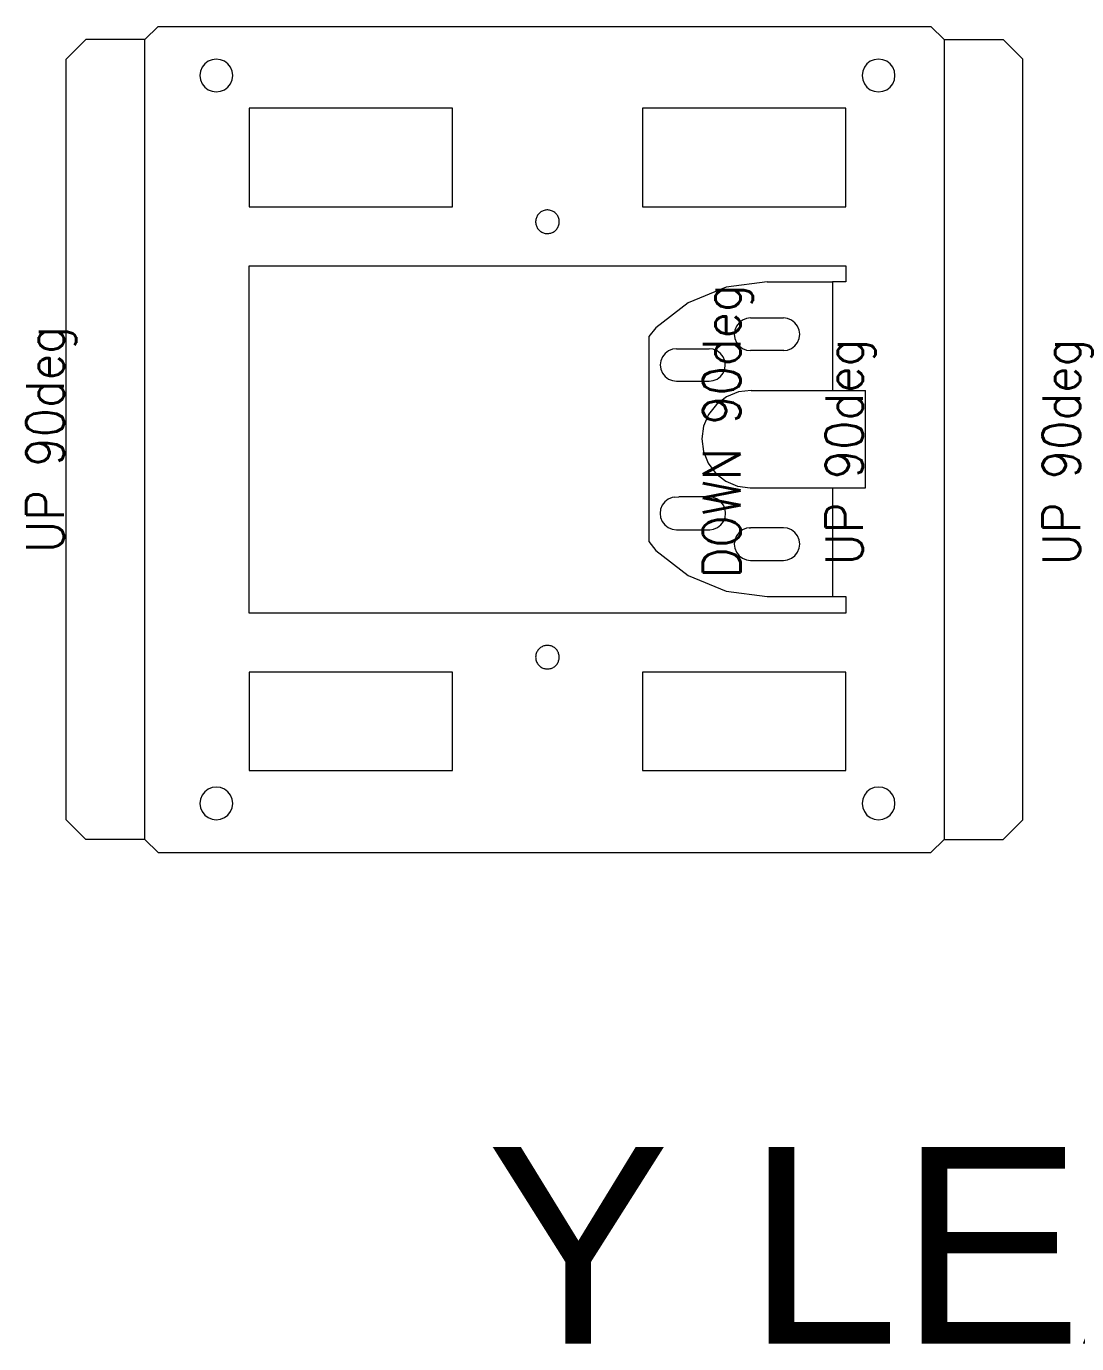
# Model space of a CAD drawing. Header units: millimetres. Extents: x 5 to 3562, y -58 to 420.
# Drawn here: x 2573.5 to 2733.7, y -57.9 to 143 of the extents above; entities that cross this region are included whole.
import ezdxf

# ---------------------------------------------------------------- set-up
doc = ezdxf.new("R2010")
doc.units = ezdxf.units.MM
doc.layers.get('0').update_dxf_attribs({"lineweight": 25, "true_color": 0xffffff})
doc.layers.add('Layer0', color=7, linetype='BYLAYER', lineweight=5, true_color=0xffffff)
doc.styles.add('textstyle16', font='')
doc.styles.add('textstyle6', font='')
doc.styles.add('textstyle7', font='')
doc.styles.add('textstyle8', font='')
doc.styles.add('textstyle9', font='')
doc.styles.get('textstyle16').set_extended_font_data('Arial')
doc.styles.get('textstyle6').set_extended_font_data('Standard')
doc.styles.get('textstyle7').set_extended_font_data('Standard')
doc.styles.get('textstyle8').set_extended_font_data('Standard')
doc.styles.get('textstyle9').set_extended_font_data('Standard')

msp = doc.modelspace()

# ---------------------------------------------------------------- linework, layer by layer
at = {"layer": 'Layer0'}
for p, q in [((2591.56, 141), (2593.56, 143)), ((2593.56, 143), (2711.44, 143)), ((2713.44, 141), (2711.44, 143)), ((2579.56, 138), (2582.56, 141)), ((2591.56, 141), (2582.56, 141)), ((2713.44, 141), (2722.44, 141)), ((2722.44, 141), (2725.44, 138)), ((2579.56, 22), (2579.56, 138)), ((2600.28, 136.75), (2600.03, 136.15)), ((2600.67, 137.27), (2600.28, 136.75)), ((2601.19, 137.67), (2600.67, 137.27)), ((2601.8, 137.91), (2601.19, 137.67)), ((2602.44, 138), (2601.8, 137.91)), ((2603.09, 137.91), (2602.44, 138)), ((2603.69, 137.67), (2603.09, 137.91)), ((2604.21, 137.27), (2603.69, 137.67)), ((2604.61, 136.75), (2604.21, 137.27)), ((2604.86, 136.15), (2604.61, 136.75)), ((2701.28, 136.75), (2701.03, 136.15)), ((2701.67, 137.27), (2701.28, 136.75)), ((2702.19, 137.67), (2701.67, 137.27)), ((2702.8, 137.91), (2702.19, 137.67)), ((2703.44, 138), (2702.8, 137.91)), ((2704.09, 137.91), (2703.44, 138)), ((2704.69, 137.67), (2704.09, 137.91)), ((2705.21, 137.27), (2704.69, 137.67)), ((2705.61, 136.75), (2705.21, 137.27)), ((2705.86, 136.15), (2705.61, 136.75)), ((2725.44, 22), (2725.44, 138)), ((2600.03, 136.15), (2599.94, 135.5)), ((2599.94, 135.5), (2600.03, 134.85)), ((2600.03, 134.85), (2600.28, 134.25)), ((2604.61, 134.25), (2604.86, 134.85)), ((2604.94, 135.5), (2604.86, 136.15)), ((2604.86, 134.85), (2604.94, 135.5)), ((2701.03, 136.15), (2700.94, 135.5)), ((2700.94, 135.5), (2701.03, 134.85)), ((2701.03, 134.85), (2701.28, 134.25)), ((2705.61, 134.25), (2705.86, 134.85)), ((2705.94, 135.5), (2705.86, 136.15)), ((2705.86, 134.85), (2705.94, 135.5)), ((2600.28, 134.25), (2600.67, 133.73)), ((2600.67, 133.73), (2601.19, 133.33)), ((2601.19, 133.33), (2601.8, 133.09)), ((2601.8, 133.09), (2602.44, 133)), ((2602.44, 133), (2603.09, 133.09)), ((2603.09, 133.09), (2603.69, 133.33)), ((2603.69, 133.33), (2604.21, 133.73)), ((2604.21, 133.73), (2604.61, 134.25)), ((2701.28, 134.25), (2701.67, 133.73)), ((2701.67, 133.73), (2702.19, 133.33)), ((2702.19, 133.33), (2702.8, 133.09)), ((2702.8, 133.09), (2703.44, 133)), ((2703.44, 133), (2704.09, 133.09)), ((2704.09, 133.09), (2704.69, 133.33)), ((2704.69, 133.33), (2705.21, 133.73)), ((2705.21, 133.73), (2705.61, 134.25)), ((2607.44, 130.5), (2607.44, 115.5)), ((2638.44, 130.5), (2607.44, 130.5)), ((2638.44, 115.5), (2638.44, 130.5)), ((2667.44, 130.5), (2667.44, 115.5)), ((2698.44, 130.5), (2667.44, 130.5)), ((2698.44, 115.5), (2698.44, 130.5)), ((2607.44, 115.5), (2638.44, 115.5)), ((2651.71, 114.51), (2651.61, 114.41)), ((2651.82, 114.61), (2651.71, 114.51)), ((2651.93, 114.69), (2651.82, 114.61)), ((2652.05, 114.77), (2651.93, 114.69)), ((2652.18, 114.83), (2652.05, 114.77)), ((2652.31, 114.88), (2652.18, 114.83)), ((2652.44, 114.93), (2652.31, 114.88)), ((2652.58, 114.96), (2652.44, 114.93)), ((2652.72, 114.99), (2652.58, 114.96)), ((2652.86, 115), (2652.72, 114.99)), ((2653, 115), (2652.86, 115)), ((2653.14, 114.99), (2653, 115)), ((2653.28, 114.97), (2653.14, 114.99)), ((2653.42, 114.94), (2653.28, 114.97)), ((2653.56, 114.89), (2653.42, 114.94)), ((2653.69, 114.84), (2653.56, 114.89)), ((2653.81, 114.78), (2653.69, 114.84)), ((2653.93, 114.7), (2653.81, 114.78)), ((2654.05, 114.62), (2653.93, 114.7)), ((2654.16, 114.53), (2654.05, 114.62)), ((2654.26, 114.43), (2654.16, 114.53)), ((2667.44, 115.5), (2698.44, 115.5)), ((2651.15, 113.4), (2651.14, 113.26)), ((2651.14, 113.26), (2651.14, 113.12)), ((2651.14, 113.12), (2651.16, 112.98)), ((2651.17, 113.54), (2651.15, 113.4)), ((2651.16, 112.98), (2651.18, 112.84)), ((2651.21, 113.68), (2651.17, 113.54)), ((2651.18, 112.84), (2651.21, 112.7)), ((2651.25, 113.81), (2651.21, 113.68)), ((2651.21, 112.7), (2651.26, 112.57)), ((2651.3, 113.94), (2651.25, 113.81)), ((2651.26, 112.57), (2651.31, 112.44)), ((2651.37, 114.07), (2651.3, 113.94)), ((2651.44, 114.19), (2651.37, 114.07)), ((2651.52, 114.31), (2651.44, 114.19)), ((2651.61, 114.41), (2651.52, 114.31)), ((2654.35, 114.32), (2654.26, 114.43)), ((2654.43, 114.21), (2654.35, 114.32)), ((2654.51, 114.09), (2654.43, 114.21)), ((2654.57, 113.96), (2654.51, 114.09)), ((2654.63, 113.83), (2654.57, 113.96)), ((2654.58, 112.46), (2654.64, 112.59)), ((2654.67, 113.7), (2654.63, 113.83)), ((2654.64, 112.59), (2654.68, 112.72)), ((2654.71, 113.56), (2654.67, 113.7)), ((2654.68, 112.72), (2654.71, 112.86)), ((2654.73, 113.42), (2654.71, 113.56)), ((2654.71, 112.86), (2654.73, 113)), ((2654.74, 113.28), (2654.73, 113.42)), ((2654.73, 113), (2654.74, 113.14)), ((2654.74, 113.14), (2654.74, 113.28)), ((2651.31, 112.44), (2651.38, 112.31)), ((2651.38, 112.31), (2651.45, 112.19)), ((2651.45, 112.19), (2651.54, 112.08)), ((2651.54, 112.08), (2651.63, 111.97)), ((2651.63, 111.97), (2651.73, 111.87)), ((2651.73, 111.87), (2651.84, 111.78)), ((2651.84, 111.78), (2651.95, 111.7)), ((2651.95, 111.7), (2652.07, 111.62)), ((2652.07, 111.62), (2652.2, 111.56)), ((2652.2, 111.56), (2652.33, 111.51)), ((2652.33, 111.51), (2652.46, 111.46)), ((2652.46, 111.46), (2652.6, 111.43)), ((2652.6, 111.43), (2652.74, 111.41)), ((2652.74, 111.41), (2652.88, 111.4)), ((2652.88, 111.4), (2653.02, 111.4)), ((2653.02, 111.4), (2653.17, 111.41)), ((2653.17, 111.41), (2653.3, 111.44)), ((2653.3, 111.44), (2653.44, 111.47)), ((2653.44, 111.47), (2653.58, 111.52)), ((2653.58, 111.52), (2653.71, 111.57)), ((2653.71, 111.57), (2653.83, 111.63)), ((2653.83, 111.63), (2653.95, 111.71)), ((2653.95, 111.71), (2654.07, 111.79)), ((2654.07, 111.79), (2654.17, 111.89)), ((2654.17, 111.89), (2654.27, 111.99)), ((2654.27, 111.99), (2654.36, 112.09)), ((2654.36, 112.09), (2654.45, 112.21)), ((2654.45, 112.21), (2654.52, 112.33)), ((2654.52, 112.33), (2654.58, 112.46)), ((2607.44, 53.5), (2607.44, 106.5)), ((2607.44, 106.5), (2698.44, 106.5)), ((2698.44, 106.5), (2698.44, 104.05)), ((2680.22, 103.23), (2674.43, 100.83)), ((2686.43, 104.05), (2680.22, 103.23)), ((2686.43, 104.05), (2696.44, 104.05)), ((2698.44, 104.05), (2696.44, 104.05)), ((2674.43, 100.83), (2669.46, 97.02)), ((2683.28, 98.46), (2682.68, 98.21)), ((2683.93, 98.55), (2683.28, 98.46)), ((2683.93, 98.55), (2688.93, 98.55)), ((2689.58, 98.46), (2688.93, 98.55)), ((2690.18, 98.21), (2689.58, 98.46)), ((2669.46, 97.02), (2668.43, 95.68)), ((2681.51, 96.69), (2681.43, 96.05)), ((2681.76, 97.3), (2681.51, 96.69)), ((2682.16, 97.81), (2681.76, 97.3)), ((2682.68, 98.21), (2682.16, 97.81)), ((2690.7, 97.81), (2690.18, 98.21)), ((2691.09, 97.3), (2690.7, 97.81)), ((2691.34, 96.69), (2691.09, 97.3)), ((2691.43, 96.05), (2691.34, 96.69)), ((2668.43, 95.68), (2668.43, 64.42)), ((2681.43, 96.05), (2681.51, 95.4)), ((2681.51, 95.4), (2681.76, 94.8)), ((2681.76, 94.8), (2682.16, 94.28)), ((2690.7, 94.28), (2691.09, 94.8)), ((2691.09, 94.8), (2691.34, 95.4)), ((2691.34, 95.4), (2691.43, 96.05)), ((2670.49, 92.6), (2670.24, 92)), ((2670.88, 93.11), (2670.49, 92.6)), ((2671.4, 93.51), (2670.88, 93.11)), ((2672, 93.75), (2671.4, 93.51)), ((2672.64, 93.84), (2672, 93.75)), ((2672.64, 93.84), (2677.59, 93.84)), ((2678.24, 93.75), (2677.59, 93.84)), ((2678.83, 93.51), (2678.24, 93.75)), ((2679.35, 93.11), (2678.83, 93.51)), ((2679.74, 92.6), (2679.35, 93.11)), ((2679.99, 92), (2679.74, 92.6)), ((2682.16, 94.28), (2682.68, 93.88)), ((2682.68, 93.88), (2683.28, 93.63)), ((2683.28, 93.63), (2683.93, 93.55)), ((2688.99, 93.55), (2683.93, 93.55)), ((2688.99, 93.55), (2689.58, 93.63)), ((2689.58, 93.63), (2690.18, 93.88)), ((2690.18, 93.88), (2690.7, 94.28)), ((2670.24, 92), (2670.16, 91.36)), ((2670.16, 91.36), (2670.24, 90.72)), ((2670.24, 90.72), (2670.49, 90.12)), ((2679.74, 90.12), (2679.99, 90.72)), ((2680.07, 91.36), (2679.99, 92)), ((2679.99, 90.72), (2680.07, 91.36)), ((2670.49, 90.12), (2670.88, 89.61)), ((2670.88, 89.61), (2671.4, 89.21)), ((2671.4, 89.21), (2672, 88.97)), ((2672, 88.97), (2672.64, 88.88)), ((2672.64, 88.88), (2677.59, 88.88)), ((2677.59, 88.88), (2678.24, 88.97)), ((2678.24, 88.97), (2678.83, 89.21)), ((2678.83, 89.21), (2679.35, 89.61)), ((2679.35, 89.61), (2679.74, 90.12)), ((2680.26, 86.52), (2678.72, 85.35)), ((2682.06, 87.24), (2680.26, 86.52)), ((2683.99, 87.48), (2682.06, 87.24)), ((2683.99, 87.48), (2696.44, 87.48)), ((2696.44, 87.48), (2701.44, 87.48)), ((2701.44, 72.61), (2701.44, 87.48)), ((2678.72, 85.35), (2677.52, 83.82)), ((2677.52, 83.82), (2676.76, 82.03)), ((2676.76, 82.03), (2676.49, 80.11)), ((2676.49, 80.11), (2676.73, 78.18)), ((2676.73, 78.18), (2677.46, 76.38)), ((2677.46, 76.38), (2678.63, 74.83)), ((2678.63, 74.83), (2680.16, 73.64)), ((2680.16, 73.64), (2681.94, 72.88)), ((2681.94, 72.88), (2683.87, 72.61)), ((2683.87, 72.61), (2696.44, 72.61)), ((2696.44, 72.61), (2701.44, 72.61)), ((2670.85, 70.5), (2670.45, 69.98)), ((2671.37, 70.9), (2670.85, 70.5)), ((2671.97, 71.15), (2671.37, 70.9)), ((2672.36, 71.2), (2671.97, 71.15)), ((2672.36, 71.2), (2673, 71.23)), ((2677.62, 71.23), (2673, 71.23)), ((2678.26, 71.15), (2677.62, 71.23)), ((2678.87, 70.9), (2678.26, 71.15)), ((2679.38, 70.5), (2678.87, 70.9)), ((2679.78, 69.98), (2679.38, 70.5)), ((2670.2, 69.38), (2670.12, 68.73)), ((2670.12, 68.73), (2670.2, 68.09)), ((2670.45, 69.98), (2670.2, 69.38)), ((2680.03, 69.38), (2679.78, 69.98)), ((2680.12, 68.73), (2680.03, 69.38)), ((2680.03, 68.09), (2680.12, 68.73)), ((2670.2, 68.09), (2670.45, 67.48)), ((2670.45, 67.48), (2670.85, 66.96)), ((2670.85, 66.96), (2671.37, 66.57)), ((2671.37, 66.57), (2671.97, 66.32)), ((2671.97, 66.32), (2672.62, 66.23)), ((2677.72, 66.23), (2678.26, 66.32)), ((2678.26, 66.32), (2678.87, 66.57)), ((2678.87, 66.57), (2679.38, 66.96)), ((2679.38, 66.96), (2679.78, 67.48)), ((2679.78, 67.48), (2680.03, 68.09)), ((2683.28, 66.46), (2682.68, 66.21)), ((2683.72, 66.52), (2683.28, 66.46)), ((2683.72, 66.52), (2683.93, 66.55)), ((2688.93, 66.55), (2683.93, 66.55)), ((2689.58, 66.46), (2688.93, 66.55)), ((2690.18, 66.21), (2689.58, 66.46)), ((2668.43, 64.42), (2669.46, 63.08)), ((2672.62, 66.23), (2677.72, 66.23)), ((2681.51, 64.69), (2681.43, 64.05)), ((2681.76, 65.3), (2681.51, 64.69)), ((2682.16, 65.81), (2681.76, 65.3)), ((2682.68, 66.21), (2682.16, 65.81)), ((2690.7, 65.81), (2690.18, 66.21)), ((2691.09, 65.3), (2690.7, 65.81)), ((2691.34, 64.69), (2691.09, 65.3)), ((2691.43, 64.05), (2691.34, 64.69)), ((2669.46, 63.08), (2674.43, 59.26)), ((2681.43, 64.05), (2681.51, 63.4)), ((2681.51, 63.4), (2681.76, 62.8)), ((2681.76, 62.8), (2682.16, 62.28)), ((2682.16, 62.28), (2682.68, 61.88)), ((2690.18, 61.88), (2690.7, 62.28)), ((2690.7, 62.28), (2691.09, 62.8)), ((2691.09, 62.8), (2691.34, 63.4)), ((2691.34, 63.4), (2691.43, 64.05)), ((2682.68, 61.88), (2683.28, 61.63)), ((2683.28, 61.63), (2683.93, 61.55)), ((2683.93, 61.55), (2688.93, 61.55)), ((2688.93, 61.55), (2689.58, 61.63)), ((2689.58, 61.63), (2690.18, 61.88)), ((2674.43, 59.26), (2680.22, 56.86)), ((2680.22, 56.86), (2686.43, 56.05)), ((2686.43, 56.05), (2696.44, 56.05)), ((2696.44, 56.05), (2698.44, 56.05)), ((2698.44, 56.05), (2698.44, 53.5)), ((2698.44, 53.5), (2607.44, 53.5)), ((2651.88, 48.26), (2651.77, 48.17)), ((2652, 48.33), (2651.88, 48.26)), ((2652.13, 48.4), (2652, 48.33)), ((2652.25, 48.46), (2652.13, 48.4)), ((2652.39, 48.51), (2652.25, 48.46)), ((2652.52, 48.55), (2652.39, 48.51)), ((2652.66, 48.58), (2652.52, 48.55)), ((2652.8, 48.59), (2652.66, 48.58)), ((2652.94, 48.6), (2652.8, 48.59)), ((2653.08, 48.59), (2652.94, 48.6)), ((2653.22, 48.58), (2653.08, 48.59)), ((2653.36, 48.55), (2653.22, 48.58)), ((2653.5, 48.51), (2653.36, 48.55)), ((2653.63, 48.46), (2653.5, 48.51)), ((2653.76, 48.4), (2653.63, 48.46)), ((2653.88, 48.33), (2653.76, 48.4)), ((2654, 48.26), (2653.88, 48.33)), ((2654.11, 48.17), (2654, 48.26)), ((2651.15, 46.94), (2651.14, 46.8)), ((2651.14, 46.8), (2651.15, 46.66)), ((2651.16, 47.08), (2651.15, 46.94)), ((2651.15, 46.66), (2651.16, 46.52)), ((2651.19, 47.22), (2651.16, 47.08)), ((2651.16, 46.52), (2651.19, 46.38)), ((2651.23, 47.36), (2651.19, 47.22)), ((2651.19, 46.38), (2651.23, 46.24)), ((2651.28, 47.49), (2651.23, 47.36)), ((2651.23, 46.24), (2651.28, 46.11)), ((2651.34, 47.62), (2651.28, 47.49)), ((2651.41, 47.74), (2651.34, 47.62)), ((2651.49, 47.86), (2651.41, 47.74)), ((2651.57, 47.97), (2651.49, 47.86)), ((2651.67, 48.07), (2651.57, 47.97)), ((2651.77, 48.17), (2651.67, 48.07)), ((2654.22, 48.07), (2654.11, 48.17)), ((2654.31, 47.97), (2654.22, 48.07)), ((2654.4, 47.86), (2654.31, 47.97)), ((2654.48, 47.74), (2654.4, 47.86)), ((2654.55, 47.62), (2654.48, 47.74)), ((2654.61, 47.49), (2654.55, 47.62)), ((2654.65, 47.36), (2654.61, 47.49)), ((2654.61, 46.11), (2654.65, 46.24)), ((2654.69, 47.22), (2654.65, 47.36)), ((2654.65, 46.24), (2654.69, 46.38)), ((2654.72, 47.08), (2654.69, 47.22)), ((2654.69, 46.38), (2654.72, 46.52)), ((2654.74, 46.94), (2654.72, 47.08)), ((2654.72, 46.52), (2654.74, 46.66)), ((2654.74, 46.8), (2654.74, 46.94)), ((2654.74, 46.66), (2654.74, 46.8)), ((2607.44, 44.5), (2607.44, 29.5)), ((2638.44, 44.5), (2607.44, 44.5)), ((2638.44, 29.5), (2638.44, 44.5)), ((2651.28, 46.11), (2651.34, 45.98)), ((2651.34, 45.98), (2651.41, 45.86)), ((2651.41, 45.86), (2651.49, 45.74)), ((2651.49, 45.74), (2651.57, 45.63)), ((2651.57, 45.63), (2651.67, 45.53)), ((2651.67, 45.53), (2651.77, 45.43)), ((2651.77, 45.43), (2651.88, 45.34)), ((2651.88, 45.34), (2652, 45.27)), ((2652, 45.27), (2652.13, 45.2)), ((2652.13, 45.2), (2652.25, 45.14)), ((2652.25, 45.14), (2652.39, 45.09)), ((2652.39, 45.09), (2652.52, 45.05)), ((2652.52, 45.05), (2652.66, 45.02)), ((2652.66, 45.02), (2652.8, 45.01)), ((2652.8, 45.01), (2652.94, 45)), ((2652.94, 45), (2653.08, 45.01)), ((2653.08, 45.01), (2653.22, 45.02)), ((2653.22, 45.02), (2653.36, 45.05)), ((2653.36, 45.05), (2653.5, 45.09)), ((2653.5, 45.09), (2653.63, 45.14)), ((2653.63, 45.14), (2653.76, 45.2)), ((2653.76, 45.2), (2653.88, 45.27)), ((2653.88, 45.27), (2654, 45.34)), ((2654, 45.34), (2654.11, 45.43)), ((2654.11, 45.43), (2654.22, 45.53)), ((2654.22, 45.53), (2654.31, 45.63)), ((2654.31, 45.63), (2654.4, 45.74)), ((2654.4, 45.74), (2654.48, 45.86)), ((2654.48, 45.86), (2654.55, 45.98)), ((2654.55, 45.98), (2654.61, 46.11)), ((2667.44, 44.5), (2667.44, 29.5)), ((2698.44, 44.5), (2667.44, 44.5)), ((2698.44, 29.5), (2698.44, 44.5)), ((2607.44, 29.5), (2638.44, 29.5)), ((2667.44, 29.5), (2698.44, 29.5)), ((2600.67, 26.27), (2600.28, 25.75)), ((2601.19, 26.67), (2600.67, 26.27)), ((2601.8, 26.91), (2601.19, 26.67)), ((2602.44, 27), (2601.8, 26.91)), ((2603.09, 26.91), (2602.44, 27)), ((2603.69, 26.67), (2603.09, 26.91)), ((2604.21, 26.27), (2603.69, 26.67)), ((2604.61, 25.75), (2604.21, 26.27)), ((2701.67, 26.27), (2701.28, 25.75)), ((2702.19, 26.67), (2701.67, 26.27)), ((2702.8, 26.91), (2702.19, 26.67)), ((2703.44, 27), (2702.8, 26.91)), ((2704.09, 26.91), (2703.44, 27)), ((2704.69, 26.67), (2704.09, 26.91)), ((2705.21, 26.27), (2704.69, 26.67)), ((2705.61, 25.75), (2705.21, 26.27)), ((2600.03, 25.15), (2599.94, 24.5)), ((2599.94, 24.5), (2600.03, 23.85)), ((2600.28, 25.75), (2600.03, 25.15)), ((2604.86, 25.15), (2604.61, 25.75)), ((2604.94, 24.5), (2604.86, 25.15)), ((2604.86, 23.85), (2604.94, 24.5)), ((2701.03, 25.15), (2700.94, 24.5)), ((2700.94, 24.5), (2701.03, 23.85)), ((2701.28, 25.75), (2701.03, 25.15)), ((2705.86, 25.15), (2705.61, 25.75)), ((2705.94, 24.5), (2705.86, 25.15)), ((2705.86, 23.85), (2705.94, 24.5)), ((2600.03, 23.85), (2600.28, 23.25)), ((2600.28, 23.25), (2600.67, 22.73)), ((2600.67, 22.73), (2601.19, 22.33)), ((2601.19, 22.33), (2601.8, 22.09)), ((2603.09, 22.09), (2603.69, 22.33)), ((2603.69, 22.33), (2604.21, 22.73)), ((2604.21, 22.73), (2604.61, 23.25)), ((2604.61, 23.25), (2604.86, 23.85)), ((2701.03, 23.85), (2701.28, 23.25)), ((2701.28, 23.25), (2701.67, 22.73)), ((2701.67, 22.73), (2702.19, 22.33)), ((2702.19, 22.33), (2702.8, 22.09)), ((2704.09, 22.09), (2704.69, 22.33)), ((2704.69, 22.33), (2705.21, 22.73)), ((2705.21, 22.73), (2705.61, 23.25)), ((2705.61, 23.25), (2705.86, 23.85)), ((2579.56, 22), (2582.56, 19)), ((2601.8, 22.09), (2602.44, 22)), ((2602.44, 22), (2603.09, 22.09)), ((2702.8, 22.09), (2703.44, 22)), ((2703.44, 22), (2704.09, 22.09)), ((2722.44, 19), (2725.44, 22)), ((2591.56, 19), (2582.56, 19)), ((2591.56, 19), (2593.56, 17)), ((2711.44, 17), (2713.44, 19)), ((2713.44, 19), (2722.44, 19)), ((2593.56, 17), (2711.44, 17))]:
    msp.add_line(p, q, dxfattribs=at)
at = {"layer": 'Layer0', "color": 2, "true_color": 0xffff00}
for p, q in [((2591.56, 19), (2591.56, 141)), ((2713.44, 141), (2713.44, 98.19)), ((2696.44, 104.05), (2696.44, 87.48)), ((2713.44, 98.19), (2713.44, 19)), ((2696.44, 72.61), (2696.44, 56.05))]:
    msp.add_line(p, q, dxfattribs=at)

# ---------------------------------------------------------------- texts
at = {"char_height": 20, "attachment_point": 2, "rotation": 90}
for s, insert, style in [('\\H5.71429;DOWN 90deg', (2676.66, 81.25), 'textstyle6'), ('\\H5.71429;UP 90deg', (2573.46, 80), 'textstyle8'), ('\\H5.71429;UP 90deg', (2695.35, 78.09), 'textstyle7'), ('\\H5.71429;UP 90deg', (2728.46, 78.09), 'textstyle9')]:
    msp.add_mtext(s, dxfattribs=dict(at, insert=insert, style=style))
at = {"insert": (2643.67, -27.89), "char_height": 1, "attachment_point": 1, "style": 'textstyle16'}
msp.add_mtext('\\H30;Y LEAD', dxfattribs=at)

doc.saveas('drawing.dxf')
